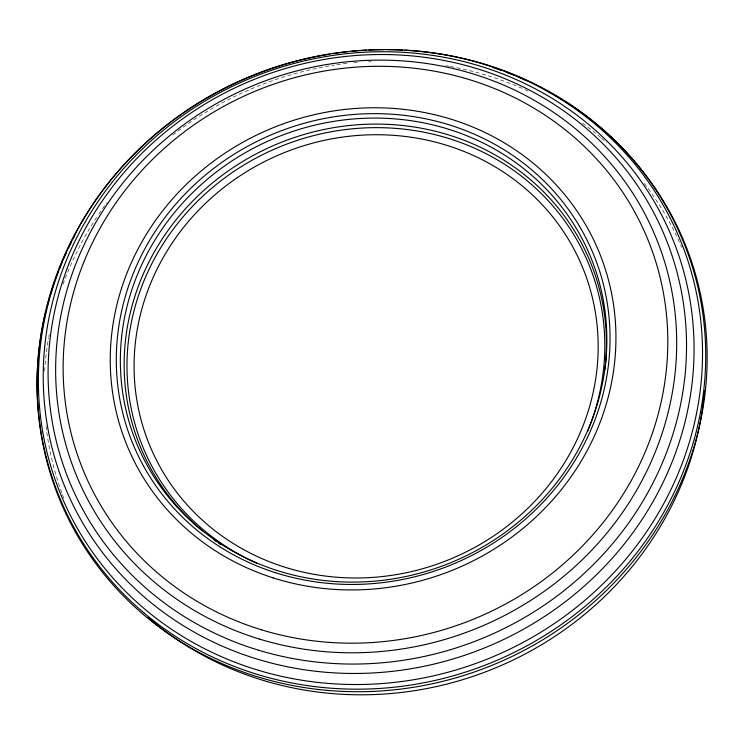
<?xml version="1.0" encoding="UTF-8"?>
<svg xmlns="http://www.w3.org/2000/svg" width="743" height="743" viewBox="0 0 743 743"><rect width="100%" height="100%" fill="white"/><g stroke="black" fill="none" stroke-linecap="round" stroke-linejoin="round"><path stroke-width="0.56" stroke-dasharray="3.71 2.79" d="M63.787 498.126A333.477 314.205 -22 0 1 62.171 493.844M61.78 492.767A333.477 314.205 -22 0 1 46.047 426.333M44.608 371.101A333.477 314.205 -22 0 1 48.601 337.851M48.806 336.718A333.477 314.205 -22 0 1 49.224 334.461M62.979 284.337A333.477 314.205 -22 0 1 98.178 215.043M98.828 214.077A333.477 314.205 -22 0 1 106.908 202.588M172.738 135.05A333.477 314.205 -22 0 1 334.499 65.068M336.746 64.725A333.477 314.205 -22 0 1 348.077 63.211M353.789 62.588A333.477 314.205 -22 0 1 357.225 62.263M368.723 61.409A333.477 314.205 -22 0 1 371.036 61.288M445.772 65.681A333.477 314.205 -22 0 1 449.227 66.285M450.379 66.498A333.477 314.205 -22 0 1 528.877 91.454M582.596 123.152A333.477 314.205 -22 0 1 600.706 137.501M601.579 138.254A333.477 314.205 -22 0 1 606.79 142.842M644.274 183.428A333.477 314.205 -22 0 1 681.637 247.261"/><path stroke-width="1.11" d="M256.539 563.11A240.964 226.002 -22 0 1 150.142 267.081A240.964 226.002 -22 0 1 461.663 142.907A240.964 226.002 -22 0 1 587.694 431.116M404.926 50.171A337.09 316.852 -22 0 1 680.727 477.888A337.09 316.852 -22 0 1 161.76 626.897A337.09 316.852 -22 0 1 181.422 114.348M182.36 113.688A337.09 316.852 -22 0 1 252.704 75.637M253.772 75.21A337.09 316.852 -22 0 1 329.734 54.146M333.143 53.617A337.09 316.852 -22 0 1 348.04 51.685M351.504 51.323A337.09 316.852 -22 0 1 366.596 50.171M368.927 50.05A337.09 316.852 -22 0 1 384.075 49.651M387.567 49.651A337.09 316.852 -22 0 1 402.622 50.05M565.284 101.596A337.796 317.66 -22 0 1 668.291 508.769A337.796 317.66 -22 0 1 254.635 675.898A337.796 317.66 -22 0 1 45.89 311.447M47.004 306.98A337.796 317.66 -22 0 1 49.447 298.073M50.431 294.739A337.796 317.66 -22 0 1 54.741 281.467M55.511 279.266A337.796 317.66 -22 0 1 58.353 271.622M59.199 269.449A337.796 317.66 -22 0 1 62.282 261.898M63.201 259.753A337.796 317.66 -22 0 1 66.517 252.332M68.486 248.134A337.796 317.66 -22 0 1 71.031 242.952M73.111 238.847A337.796 317.66 -22 0 1 74.718 235.791M493.083 67.557A337.796 317.66 -22 0 1 500.708 70.167M506.132 72.164A337.796 317.66 -22 0 1 513.692 75.117M519.069 77.346A337.796 317.66 -22 0 1 526.527 80.634M547.368 91.045A337.796 317.66 -22 0 1 550.414 92.736M552.43 93.869A337.796 317.66 -22 0 1 562.358 99.766M704.55 390.4A333.477 314.205 -22 0 1 493.621 668.691A333.477 314.205 -22 0 1 148.08 617.452M202.31 530.799A243.23 228.036 -22 0 1 280.436 142.656A243.23 228.036 -22 0 1 605.006 369.206M220.495 544.424A243.23 228.036 -22 0 1 218.6 543.133M216.724 541.823A243.23 228.036 -22 0 1 213.938 539.836M282.693 566.5A234.026 219.547 -22 0 0 595.357 312.283A234.026 219.547 -22 0 0 220.318 190.282A234.026 219.547 -22 0 0 282.693 566.5M276.61 570.336A245.385 229.773 -22 0 0 603.818 303.181A245.385 229.773 -22 0 0 210.353 176.76A245.385 229.773 -22 0 0 276.61 570.336M275.068 572.584A249.044 233.116 -22 0 0 606.938 301.221A249.044 233.116 -22 0 0 207.511 173.333A249.044 233.116 -22 0 0 275.068 572.584M273.183 577.887A255.072 238.726 -22 0 0 612.706 299.522A255.072 238.726 -22 0 0 203.387 169.144A255.072 238.726 -22 0 0 273.183 577.887M261.397 629.785A304.964 285.656 -22 0 0 663.332 292.454A304.964 285.656 -22 0 0 171.67 141.969A304.964 285.656 -22 0 0 261.397 629.785M259.883 639.203A313.221 293.485 -22 0 0 671.988 291.943A313.221 293.485 -22 0 0 166.627 138.244A313.221 293.485 -22 0 0 259.883 639.203M258.731 650.246A321.979 301.881 -22 0 0 681.572 292.37A321.979 301.881 -22 0 0 161.612 135.235A321.979 301.881 -22 0 0 258.731 650.246M258.499 659.487A328.192 307.955 -22 0 0 688.91 293.987A328.192 307.955 -22 0 0 158.519 134.316A328.192 307.955 -22 0 0 258.499 659.487M258.657 670.353A334.852 314.558 -22 0 0 697.138 296.606A334.852 314.558 -22 0 0 155.528 134.167A334.852 314.558 -22 0 0 258.657 670.353"/></g></svg>
